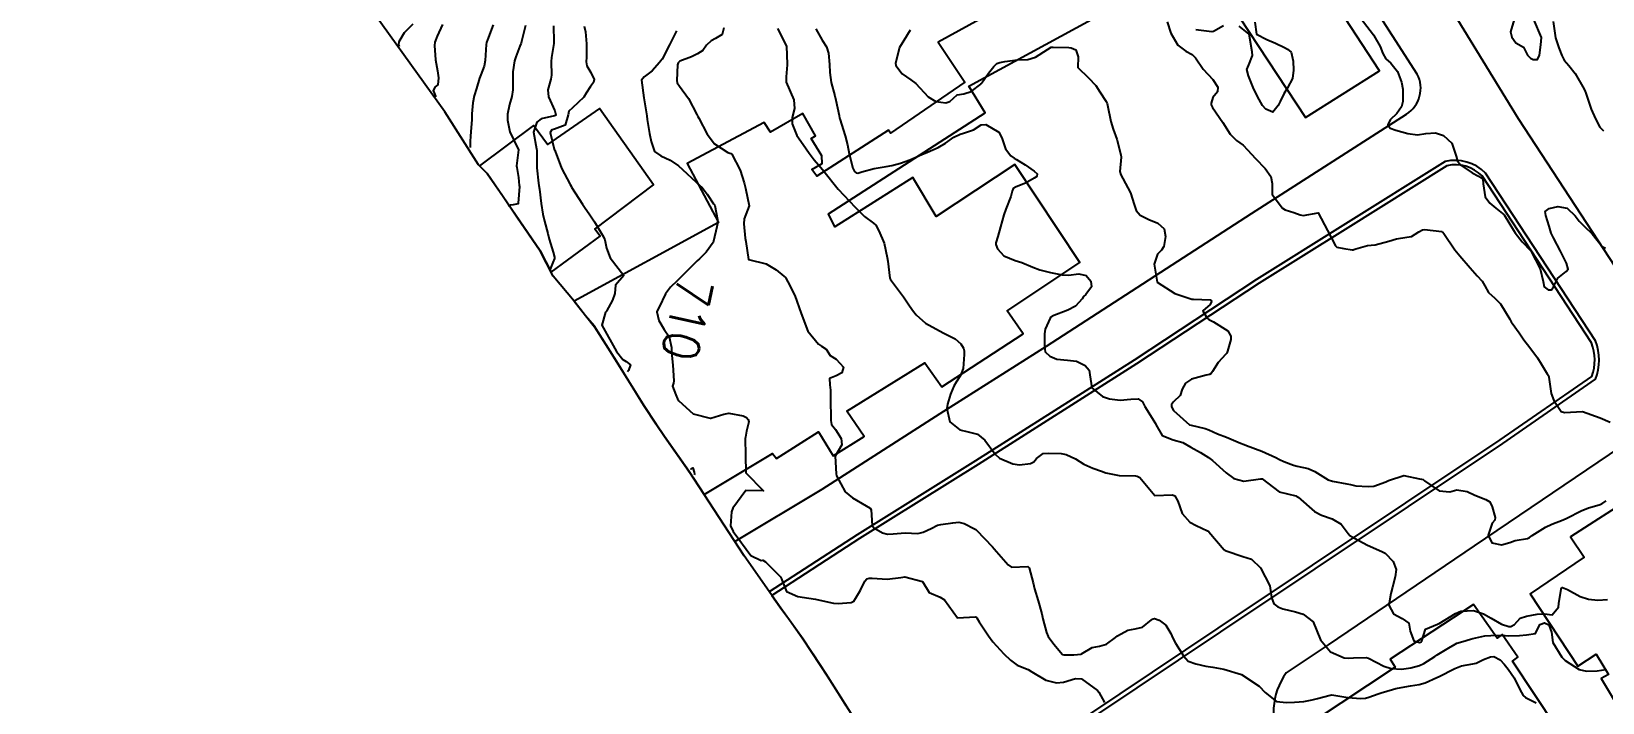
# Model space of a CAD drawing. Header units: metres. Extents: x 292545 to 299085, y 7450245 to 7463078.
# Drawn here: x 298036.8 to 298213.5, y 7451514.4 to 7451589.8 of the extents above; entities that cross this region are included whole.
import ezdxf
from ezdxf.enums import TextEntityAlignment as Align

# ---------------------------------------------------------------- set-up
doc = ezdxf.new("R2010")
doc.units = ezdxf.units.M
for name, color, linetype in [('Area', 45, 'Continuous'), ('Area Verde e Lazer', 94, 'Continuous'), ('Cotas', 45, 'Continuous'), ('Curvas de Nivel 1m', 11, 'Continuous'), ('Curvas de Nivel 5m', 15, 'Continuous'), ('Edificações', 30, 'Continuous'), ('Vias Primárias', 230, 'Continuous')]:
    doc.layers.add(name, color=color, linetype=linetype)
doc.styles.add('Style-STANDARD', font='STANDARD.shx')

msp = doc.modelspace()

# ---------------------------------------------------------------- linework, layer by layer
at = {"layer": 'Area'}
msp.add_polyline3d([(298133.17, 7451506.51, 711.39), (298126.38, 7451517.24, 722.29), (298123.59, 7451521.52, 726.15), (298121.07, 7451524.99, 709.89), (298116.93, 7451530.89, 709.72), (298110.76, 7451540.36, 714.57), (298107.98, 7451544.29, 714.59), (298107.03, 7451545.68, 714.49), (298105.65, 7451547.76, 714.52), (298102.76, 7451552.44, 714.52), (298100.06, 7451556.71, 714.25), (298099.08, 7451557.87, 715.01), (298097.81, 7451559.5, 711.18), (298095.46, 7451562.31, 716.68), (298094, 7451565.15, 717.39), (298088.04, 7451573.87, 713.51), (298087.07, 7451574.82, 713.14), (298083.26, 7451580.79, 714.01), (298073.19, 7451594.84, 723.58)], dxfattribs=at)
at = {"layer": 'Area Verde e Lazer', "elevation": 714.09}
msp.add_lwpolyline([(298137.19, 7451500.58), (298170.27, 7451522.76), (298202, 7451543.91), (298212.31, 7451551.05, 0.181855), (298212.26, 7451554.8), (298199.95, 7451573.58, 0.254427), (298196, 7451574.73), (298184.56, 7451567.56), (298174.86, 7451561.52), (298161.09, 7451552.44), (298143.25, 7451541.14), (298129.93, 7451532.82), (298120.04, 7451526.42), (298120.97, 7451525.13), (298122.03, 7451523.67), (298123.48, 7451521.67), (298124.67, 7451519.86), (298126.09, 7451517.69), (298127.45, 7451515.55), (298128.39, 7451514.05)], format="xyb", dxfattribs=at)
at = {"layer": 'Curvas de Nivel 1m', "flags": 128}
for points, elevation in [([(298079.67, 7451590.65), (298078.71, 7451589.68), (298078.11, 7451588.67), (298078.05, 7451588.33), (298078.13, 7451588.11)], 716), ([(298088.71, 7451590.55), (298088.07, 7451588.89), (298087.94, 7451588.56), (298087.91, 7451588.37), (298087.81, 7451586.56), (298087.69, 7451585.93), (298087.31, 7451584.93), (298087.17, 7451584.56), (298086.82, 7451583.41), (298086.56, 7451582.57), (298086.4, 7451581.81), (298086.31, 7451580.57), (298086.29, 7451579.9), (298086.19, 7451578.57), (298086.16, 7451578.01), (298086.13, 7451577.49), (298086.1, 7451576.78)], 714), ([(298092.33, 7451590.5), (298091.91, 7451588.69), (298091.85, 7451588.51), (298091.81, 7451588.42), (298091.72, 7451588.17), (298091.26, 7451586.96), (298091.11, 7451586.52), (298090.91, 7451585.28), (298090.93, 7451584.52), (298090.93, 7451583.24), (298090.8, 7451582.52), (298090.54, 7451581.61), (298090.33, 7451580.52), (298090.3, 7451579.84), (298090.59, 7451578.52), (298091.57, 7451576.51), (298091.34, 7451574.73), (298091.36, 7451574.51), (298091.54, 7451573.39), (298091.64, 7451572.51), (298091.65, 7451572.4), (298091.53, 7451570.51), (298091.53, 7451570.48), (298091.53, 7451570.46), (298090.95, 7451570.34), (298090.66, 7451570.31), (298090.39, 7451570.19)], 713), ([(298095.5, 7451590.46), (298095.53, 7451588.66), (298095.52, 7451588.46), (298095.28, 7451586.89), (298095.23, 7451586.46), (298095.25, 7451584.89), (298095.2, 7451584.46), (298094.86, 7451583.26), (298094.93, 7451582.47), (298095.63, 7451580.88), (298095.74, 7451580.46), (298095.72, 7451580.36), (298095.62, 7451580.32), (298094.11, 7451579.98), (298093.61, 7451579.61), (298093.23, 7451578.49), (298093.57, 7451576.62), (298093.6, 7451576.48), (298093.62, 7451574.55), (298093.62, 7451574.49), (298093.8, 7451572.75), (298093.84, 7451572.49), (298093.91, 7451572.1), (298094.11, 7451570.48), (298094.29, 7451569.28), (298094.48, 7451568.48), (298094.84, 7451567.1), (298094.99, 7451566.47), (298095.44, 7451565.01), (298095.61, 7451564.46), (298095.6, 7451564.29), (298095.43, 7451563.84), (298095.1, 7451563.11), (298095.04, 7451563.03)], 712), ([(298186.23, 7451591.39), (298187.73, 7451589.44), (298187.78, 7451589.37), (298188.47, 7451588.11), (298188.78, 7451587.35), (298189.11, 7451586.75), (298189.7, 7451586.26), (298190.42, 7451585.33), (298190.89, 7451584.12), (298191.03, 7451583.33), (298191.03, 7451581.94), (298190.87, 7451581.33), (298190.38, 7451580.58), (298189.63, 7451579.87), (298189.36, 7451579.34), (298189.62, 7451578.94), (298190.24, 7451578.71), (298191.61, 7451578.35), (298192.7, 7451578.21), (298193.61, 7451578.34), (298194.73, 7451578.41), (298195.6, 7451578.13), (298196.55, 7451577.26), (298197.03, 7451575.8), (298197.18, 7451575.25), (298197.57, 7451574.77), (298198.85, 7451573.94), (298199.55, 7451573.55), (298200.02, 7451573.22), (298200.06, 7451572.69), (298200.3, 7451571.21), (298200.81, 7451570.51), (298201.51, 7451569.97), (298202.42, 7451569.19), (298203.48, 7451567.49), (298203.66, 7451567.18), (298204.46, 7451566.16), (298205.45, 7451565.15), (298206.49, 7451563.14), (298206.83, 7451561.71), (298206.95, 7451561.13), (298207.4, 7451560.76), (298207.76, 7451560.77), (298207.97, 7451561.12), (298208.46, 7451562.08), (298209.42, 7451562.85), (298209.65, 7451563.11), (298209.43, 7451563.77), (298208.76, 7451565.12), (298207.98, 7451566.61), (298207.74, 7451567.13), (298207.48, 7451567.93), (298207.12, 7451569.13), (298207.06, 7451569.58), (298207.51, 7451569.93), (298208.47, 7451570.16), (298209.51, 7451569.96), (298210.42, 7451569.1), (298210.89, 7451568.49), (298211.48, 7451567.88), (298212.33, 7451567.07), (298213.46, 7451565.64), (298213.85, 7451565.45)], 704), ([(298203.56, 7451591.18), (298203.13, 7451589.79), (298203.29, 7451589.18), (298203.73, 7451588.55), (298204.61, 7451588.05), (298205.06, 7451587.16), (298205.38, 7451586.83), (298205.71, 7451586.66), (298206.17, 7451586.68), (298206.41, 7451587.14), (298206.56, 7451588.31), (298206.64, 7451589.14), (298205.76, 7451591.15)], 703), ([(298207.95, 7451590.94), (298208.2, 7451589.12), (298208.59, 7451587.98), (298208.91, 7451587.11), (298209.19, 7451586.59), (298209.7, 7451586.01), (298210.44, 7451585.09), (298211.42, 7451583.33), (298211.54, 7451583.08), (298211.58, 7451583), (298211.66, 7451582.76), (298212.23, 7451581.07), (298212.7, 7451580), (298213.19, 7451579.06), (298213.61, 7451578.63)], 703), ([(298098.96, 7451590.42), (298099.09, 7451589.77), (298099.2, 7451588.42), (298099.21, 7451586.91), (298099.18, 7451586.42), (298099.23, 7451585.95), (298099.68, 7451585.19), (298100.06, 7451584.41), (298100.01, 7451584.07), (298099.66, 7451583.63), (298099.17, 7451582.89), (298098.89, 7451582.42), (298097.63, 7451581.24), (298097.21, 7451580.86), (298097.14, 7451580.44), (298096.79, 7451579.27), (298095.61, 7451578.84), (298095.31, 7451578.76), (298095.13, 7451578.46), (298095.57, 7451576.59), (298095.63, 7451576.46), (298095.67, 7451576.36), (298096.39, 7451574.45), (298097.36, 7451572.62), (298097.47, 7451572.44), (298097.53, 7451572.33), (298098.75, 7451570.42), (298099.05, 7451569.97), (298099.49, 7451569.32), (298100.09, 7451568.4), (298101.11, 7451566.75), (298101.25, 7451566.39), (298101.44, 7451565.44), (298101.85, 7451564.39), (298103.41, 7451562.37), (298102.46, 7451561.31), (298102.38, 7451560.38), (298102.14, 7451559.62), (298101.44, 7451558.39), (298101.42, 7451558.34), (298101.36, 7451558.25), (298100.94, 7451556.8), (298102.58, 7451553.83), (298103.3, 7451552.94), (298103.66, 7451552.73), (298104.14, 7451552.36), (298103.94, 7451551.71), (298103.82, 7451551.55)], 711), ([(298114.65, 7451590.24), (298114.48, 7451589.49), (298113.72, 7451589.04), (298113.22, 7451588.75), (298112.72, 7451588.26), (298112.3, 7451587.67), (298111.7, 7451587.31), (298111, 7451586.98), (298109.7, 7451586.49), (298109.53, 7451586.29), (298109.46, 7451586.06), (298109.35, 7451584.29), (298109.4, 7451584.03), (298109.66, 7451583.65), (298110.69, 7451582.28), (298111.63, 7451580.48), (298111.72, 7451580.27), (298111.83, 7451580.06), (298112.79, 7451578.26), (298113.59, 7451577.17), (298115.11, 7451576.23), (298115.45, 7451576.1), (298115.57, 7451576.01), (298116.5, 7451574.21), (298116.94, 7451572.8), (298117.08, 7451572.2), (298117.5, 7451570.2), (298116.94, 7451568.76), (298116.89, 7451568.21), (298117.07, 7451566.59), (298117.12, 7451566.2), (298117.43, 7451564.2), (298119.43, 7451563.7), (298120.55, 7451563.03), (298121.41, 7451562.32), (298121.58, 7451562.15), (298121.86, 7451561.68), (298122.63, 7451560.14), (298123.36, 7451558.13), (298124.1, 7451556.12), (298125.32, 7451554.66), (298125.65, 7451554.44), (298126.16, 7451554.1), (298126.61, 7451553.39), (298127.3, 7451552.97), (298128.13, 7451552.07), (298127.93, 7451551.43), (298127.28, 7451551.12), (298126.55, 7451550.81), (298126.58, 7451550.09), (298126.66, 7451549.49), (298126.66, 7451548.09), (298126.68, 7451546.63), (298126.68, 7451546.09), (298126.77, 7451545.65), (298127.2, 7451545.09), (298127.86, 7451544.07), (298127.91, 7451543.34), (298127.17, 7451542.08), (298127.3, 7451540.08), (298127.34, 7451539.87), (298128.32, 7451538.07), (298129.11, 7451537.38), (298130.67, 7451536.48), (298131.1, 7451536.23), (298131.22, 7451536.04), (298131.34, 7451534.3), (298131.51, 7451534.03), (298132.52, 7451533.47), (298133.07, 7451533.32), (298133.71, 7451533.36), (298135.07, 7451533.47), (298136.48, 7451533.38), (298137.07, 7451533.53), (298137.98, 7451533.95), (298138.69, 7451534.33), (298139.08, 7451534.41), (298140.42, 7451534.59), (298141.08, 7451534.64), (298141.68, 7451534.51), (298142.84, 7451533.89), (298143, 7451533.82), (298143.07, 7451533.76), (298144.87, 7451531.87), (298145.05, 7451531.66), (298146.63, 7451529.85), (298147.02, 7451529.6), (298148.85, 7451529.66), (298149.02, 7451529.51), (298149.46, 7451527.82), (298149.62, 7451527.18), (298150.02, 7451525.81), (298150.42, 7451524.34), (298150.55, 7451523.8), (298150.94, 7451522.24), (298151.13, 7451521.8), (298151.78, 7451520.93), (298152.74, 7451519.78), (298152.9, 7451519.75), (298154.02, 7451519.76), (298154.84, 7451519.81), (298154.9, 7451519.85), (298156.09, 7451520.56), (298156.92, 7451520.72), (298157.7, 7451520.94), (298158.71, 7451521.7), (298158.93, 7451521.89), (298160.11, 7451522.52), (298160.94, 7451522.68), (298161.75, 7451522.86), (298162.75, 7451523.66), (298162.86, 7451523.76), (298162.95, 7451523.8), (298163.11, 7451523.81), (298163.62, 7451523.65), (298164.39, 7451523.08), (298164.94, 7451522.15), (298165.17, 7451521.63), (298165.48, 7451521.07), (298166.36, 7451519.62), (298166.9, 7451519.05), (298167.76, 7451518.74), (298168.89, 7451518.47), (298169.65, 7451518.34), (298170.89, 7451518.14), (298172.88, 7451517.54), (298174.86, 7451516.22), (298175.54, 7451515.5), (298176.84, 7451514.48), (298177.95, 7451514.37), (298178.84, 7451514.43), (298179.89, 7451514.51), (298180.85, 7451514.69), (298181.44, 7451514.84), (298182.85, 7451515.22), (298183.04, 7451515.23), (298184.85, 7451514.94), (298186.32, 7451514.85), (298186.85, 7451514.89), (298187.23, 7451514.99), (298188.25, 7451515.36), (298188.71, 7451515.5), (298188.86, 7451515.55), (298190.24, 7451515.96), (298190.86, 7451516.09), (298191.91, 7451516.27), (298192.87, 7451516.42), (298193.56, 7451516.6), (298194.88, 7451517.19), (298194.94, 7451517.22), (298195.04, 7451517.28), (298196.89, 7451518.22), (298197.65, 7451518.49), (298198.9, 7451518.74), (298199.3, 7451518.82), (298200.12, 7451519.22), (298200.91, 7451519.52), (298201.26, 7451519.56), (298201.97, 7451519.19), (298202.42, 7451518.71), (298202.89, 7451518.14), (298203.57, 7451517.17), (298204.2, 7451515.83), (298204.58, 7451515.16), (298204.85, 7451514.93), (298206.05, 7451514.35)], 709), ([(298120.69, 7451590.16), (298121.71, 7451588.15), (298121.78, 7451586.15), (298121.77, 7451586.07), (298121.68, 7451584.72), (298121.66, 7451584.15), (298121.67, 7451584.1), (298122.51, 7451582.14), (298122.62, 7451581.15), (298122.35, 7451580.14), (298122.34, 7451579.42), (298122.88, 7451578.14), (298123.59, 7451577.1), (298124.26, 7451576.12), (298124.82, 7451575.37), (298125.56, 7451574.52), (298125.9, 7451574.1), (298127.52, 7451572.08), (298129.43, 7451570.06), (298129.5, 7451569.98), (298130.46, 7451569.01), (298131.49, 7451568.26), (298131.74, 7451568.03), (298132.08, 7451567.41), (298132.69, 7451566.02), (298133.04, 7451564.41), (298133.09, 7451564.01), (298133.32, 7451562.1), (298133.35, 7451562.01), (298133.4, 7451561.92), (298134.86, 7451560), (298135.38, 7451559.21), (298135.87, 7451558.49), (298136.29, 7451557.98), (298137.35, 7451557.02), (298139.33, 7451555.94), (298140.66, 7451555.26), (298141.32, 7451554.69), (298141.62, 7451554.22), (298141.69, 7451553.91), (298141.7, 7451553.52), (298141.57, 7451551.92), (298141.28, 7451551.14), (298140.8, 7451550.39), (298140.52, 7451549.93), (298140.14, 7451549.04), (298139.81, 7451547.93), (298139.73, 7451547.44), (298140.08, 7451545.93), (298141.2, 7451545.04), (298142.13, 7451544.83), (298143.2, 7451544.54), (298144, 7451543.88), (298145.18, 7451542.29), (298145.65, 7451541.87), (298147.16, 7451541.2), (298147.9, 7451541.1), (298149.16, 7451541.25), (298149.53, 7451541.45), (298149.84, 7451541.81), (298150.59, 7451542.38), (298151.17, 7451542.43), (298152.59, 7451542.36), (298153.17, 7451542.27), (298154.2, 7451541.76), (298155.16, 7451541.17), (298156.17, 7451540.73), (298157.15, 7451540.39), (298157.63, 7451540.2), (298159.14, 7451539.91), (298160.98, 7451539.85), (298161.14, 7451539.82), (298161.44, 7451539.68), (298163.12, 7451537.66), (298165.12, 7451537.74), (298165.4, 7451537.63), (298165.73, 7451537), (298166.23, 7451535.62), (298167.08, 7451534.67), (298167.77, 7451534.29), (298169.07, 7451533.69), (298169.2, 7451533.58), (298170.08, 7451532.55), (298170.95, 7451531.56), (298171.04, 7451531.49), (298171.17, 7451531.43), (298173.04, 7451530.81), (298174.01, 7451530.5), (298175.02, 7451529.51), (298176.07, 7451527.5), (298176.28, 7451526.2), (298176.54, 7451525.49), (298176.97, 7451525.14), (298177.55, 7451524.9), (298178.96, 7451524.58), (298179.82, 7451524.32), (298180.95, 7451523.44), (298181.76, 7451521.43), (298182.91, 7451520.07), (298184.45, 7451519.4), (298184.9, 7451519.37), (298185.47, 7451519.39), (298186.9, 7451519.45), (298187.16, 7451519.37), (298188.89, 7451518.46), (298189.74, 7451518.19), (298190.89, 7451518.15), (298191.92, 7451518.28), (298192.9, 7451518.54), (298193.41, 7451518.78), (298194.22, 7451519.29), (298194.63, 7451519.56), (298194.91, 7451519.74), (298196.2, 7451520.54), (298196.92, 7451520.96), (298197.12, 7451521.05), (298197.79, 7451521.24), (298198.66, 7451521.5), (298198.93, 7451521.59), (298200.27, 7451521.87), (298200.93, 7451521.92), (298202.18, 7451521.94), (298202.93, 7451521.89), (298204.17, 7451521.93), (298204.94, 7451521.98), (298205.95, 7451522.13), (298206.46, 7451523.14), (298206.96, 7451523.36), (298207.45, 7451523.12), (298207.77, 7451522.3), (298207.91, 7451521.12), (298208.91, 7451519.49), (298209.3, 7451519.11), (298210.89, 7451518.08), (298211.71, 7451517.89), (298212.89, 7451517.95), (298213.86, 7451518.08)], 708), ([(298125.02, 7451590.11), (298125.72, 7451588.83), (298126.22, 7451588.09), (298126.43, 7451587.37), (298126.54, 7451586.09), (298126.58, 7451585.19), (298126.73, 7451584.09), (298127.14, 7451582.6), (298127.27, 7451582.08), (298127.63, 7451580.39), (298127.68, 7451580.08), (298127.7, 7451580), (298128.32, 7451578.07), (298128.58, 7451577.08), (298128.75, 7451576.07), (298129.17, 7451574.45), (298129.37, 7451574.06), (298129.55, 7451573.91), (298129.71, 7451573.9), (298130.16, 7451574.05), (298131.56, 7451574.42), (298132.93, 7451574.65), (298133.56, 7451574.76), (298134.53, 7451575.03), (298135.57, 7451575.38), (298136.91, 7451575.97), (298137.58, 7451576.26), (298138.77, 7451576.76), (298139.59, 7451577.26), (298140.54, 7451577.93), (298141.23, 7451578.28), (298141.6, 7451578.39), (298142.75, 7451578.75), (298143.61, 7451579.32), (298144.13, 7451579.37), (298145.6, 7451578.5), (298145.94, 7451577.86), (298146.33, 7451576.61), (298146.94, 7451575.85), (298147.31, 7451575.58), (298147.57, 7451575.44), (298148.56, 7451574.83), (298149.56, 7451574.12), (298149.92, 7451573.82), (298149.85, 7451573.52), (298149.55, 7451573.31), (298148.59, 7451572.78), (298147.53, 7451572.34), (298147.2, 7451572.17), (298147.09, 7451571.85), (298146.94, 7451571.27), (298146.36, 7451569.86), (298146.14, 7451569.21), (298145.77, 7451567.87), (298145.46, 7451566.78), (298145.26, 7451566.07), (298145.27, 7451565.87), (298145.45, 7451565.4), (298146.16, 7451564.58), (298147.44, 7451564.06), (298148.16, 7451563.83), (298149.43, 7451563.31), (298150.21, 7451563.02), (298151.42, 7451562.71), (298152.72, 7451562.47), (298153.41, 7451562.44), (298154.6, 7451562.57), (298155.41, 7451562.37), (298155.94, 7451561.74), (298156.01, 7451561.13), (298155.39, 7451560.25), (298155.11, 7451560.03), (298154.95, 7451559.75), (298154.21, 7451558.93), (298153.37, 7451558.47), (298151.6, 7451557.8), (298151.45, 7451557.71), (298151.36, 7451557.58), (298150.79, 7451556.36), (298150.72, 7451555.81), (298150.71, 7451554.42), (298150.81, 7451553.81), (298151.31, 7451553.32), (298152.12, 7451552.97), (298153.3, 7451552.88), (298154.32, 7451552.74), (298155.29, 7451552.27), (298155.76, 7451551.75), (298155.81, 7451551.21), (298156.07, 7451549.74), (298157.25, 7451548.77), (298158.05, 7451548.52), (298159.25, 7451548.37), (298160.44, 7451548.49), (298161.25, 7451548.51), (298161.76, 7451548.19), (298162.02, 7451547.67), (298163.21, 7451545.75), (298163.26, 7451545.65), (298163.96, 7451544.41), (298165.2, 7451543.91), (298166.28, 7451543.62), (298167.19, 7451543.1), (298168.27, 7451542.5), (298169.17, 7451541.94), (298169.64, 7451541.58), (298171.15, 7451540.19), (298172.02, 7451539.55), (298173.14, 7451539.26), (298175.01, 7451539.51), (298175.14, 7451539.53), (298175.21, 7451539.51), (298177.13, 7451538.07), (298178.99, 7451537.61), (298179.12, 7451537.55), (298179.18, 7451537.52), (298179.25, 7451537.47), (298181.1, 7451535.87), (298181.9, 7451535.43), (298183.09, 7451535.05), (298184.11, 7451534.43), (298184.89, 7451533.39), (298185.07, 7451533.16), (298185.6, 7451532.85), (298187.05, 7451532.06), (298188.68, 7451531.35), (298189.04, 7451531.16), (298189.95, 7451530.25), (298190.27, 7451529.33), (298190.18, 7451528.5), (298189.87, 7451527.34), (298189.69, 7451526.65), (298189.48, 7451525.34), (298189.97, 7451524.34), (298190.96, 7451523.81), (298191.72, 7451523.31), (298191.86, 7451522.39), (298192.26, 7451521.31), (298192.92, 7451521.12), (298193.07, 7451521.15), (298193.18, 7451521.3), (298193.6, 7451522.64), (298194.95, 7451523.21), (298195.01, 7451523.22), (298195.13, 7451523.28), (298196.96, 7451524.39), (298197.56, 7451524.66), (298198.97, 7451524.73), (298200.1, 7451524.35), (298200.96, 7451523.86), (298202.12, 7451523.19), (298202.95, 7451522.92), (298203.2, 7451522.93), (298203.58, 7451523.17), (298204.25, 7451523.88), (298204.96, 7451524.1), (298206.15, 7451524.33), (298206.96, 7451524.34), (298207.84, 7451524.25), (298208.53, 7451525.11), (298208.57, 7451525.52), (298208.83, 7451527.11), (298208.87, 7451527.24), (298209, 7451527.3), (298209.56, 7451527.1), (298210.99, 7451526.31), (298211.91, 7451526.01), (298212.98, 7451525.89), (298214.07, 7451525.96)], 707), ([(298135.63, 7451589.98), (298134.91, 7451588.81), (298134.4, 7451588), (298133.96, 7451586.27), (298134.02, 7451586.01), (298134.73, 7451585.04), (298135.68, 7451584.39), (298136.25, 7451583.97), (298137.65, 7451582.47), (298138.51, 7451581.95), (298139.64, 7451581.81), (298140.06, 7451581.93), (298140.89, 7451582.68), (298141.66, 7451582.82), (298142.49, 7451583.07), (298143.57, 7451583.89), (298143.62, 7451583.95), (298143.67, 7451584.03), (298144.44, 7451585.13), (298145.03, 7451585.88), (298145.37, 7451586.2), (298145.7, 7451586.34), (298146.28, 7451586.44), (298147.7, 7451586.62), (298148.85, 7451586.68), (298149.7, 7451586.91), (298151.08, 7451587.8), (298151.47, 7451588.04), (298151.72, 7451588.07), (298153.47, 7451588.01), (298153.72, 7451587.99), (298154.26, 7451587.76), (298154.51, 7451586.95), (298154.46, 7451585.76), (298155.68, 7451584.6), (298156.5, 7451583.74), (298156.97, 7451583.05), (298157.65, 7451581.95), (298157.76, 7451581.72), (298157.82, 7451581.54), (298158.19, 7451579.71), (298158.47, 7451578.85), (298158.87, 7451577.71), (298159.32, 7451575.96), (298159.34, 7451575.7), (298159.2, 7451574.06), (298159.3, 7451573.7), (298159.55, 7451573.29), (298160.42, 7451571.69), (298160.82, 7451570.38), (298161.04, 7451569.68), (298161.5, 7451569.16), (298162.47, 7451568.68), (298163.48, 7451568.26), (298164.17, 7451567.64), (298164.34, 7451566.76), (298164.15, 7451565.64), (298163.87, 7451565.23), (298163.44, 7451564.77), (298163.06, 7451563.66), (298163.4, 7451561.65), (298165.39, 7451560.35), (298167.29, 7451559.71), (298167.38, 7451559.71), (298167.5, 7451559.73), (298169.38, 7451559.66), (298169.48, 7451559.58), (298169.51, 7451559.45), (298169.38, 7451559.14), (298168.54, 7451558.41), (298169.02, 7451557.59), (298169.2, 7451557.43), (298169.35, 7451557.36), (298169.75, 7451557.18), (298171.34, 7451556.15), (298171.68, 7451555.56), (298171.7, 7451555.19), (298171.32, 7451553.89), (298171.22, 7451553.65), (298171.14, 7451553.56), (298170.25, 7451552.62), (298169.63, 7451551.58), (298169.49, 7451551.36), (298169.28, 7451551.26), (298168.9, 7451551.2), (298167.27, 7451550.75), (298166.6, 7451550.29), (298166.21, 7451549.62), (298165.97, 7451548.91), (298165.25, 7451548.2), (298165.01, 7451547.87), (298165.01, 7451547.63), (298165.24, 7451547.22), (298167.05, 7451545.61), (298167.21, 7451545.55), (298168.8, 7451545.18), (298169.21, 7451545.03), (298170.2, 7451544.58), (298171.2, 7451544.22), (298172.77, 7451543.54), (298173.19, 7451543.38), (298173.44, 7451543.29), (298175.18, 7451542.64), (298176.74, 7451541.92), (298177.17, 7451541.71), (298177.65, 7451541.48), (298178.75, 7451541.05), (298179.16, 7451540.96), (298180.4, 7451540.7), (298181.15, 7451540.35), (298182.64, 7451539.43), (298183.14, 7451539.26), (298184.72, 7451538.98), (298185.14, 7451538.89), (298185.76, 7451538.76), (298187.14, 7451538.65), (298187.78, 7451538.72), (298189.14, 7451539.21), (298189.41, 7451539.35), (298191.15, 7451539.91), (298192.92, 7451539.53), (298193.14, 7451539.48), (298193.31, 7451539.46), (298193.48, 7451539.29), (298195.13, 7451538.19), (298196.32, 7451538.06), (298197.13, 7451538.31), (298198.28, 7451538.09), (298199.12, 7451537.69), (298200.38, 7451537.21), (298200.83, 7451536.93), (298201.1, 7451536.39), (298201.43, 7451535.2), (298201.39, 7451534.9), (298201.09, 7451534.55), (298200.65, 7451533.21), (298201.06, 7451532.33), (298202.14, 7451532.1), (298203.06, 7451532.38), (298203.66, 7451532.58), (298205.07, 7451532.84), (298205.29, 7451532.94), (298205.59, 7451533.15), (298207.08, 7451534.09), (298207.79, 7451534.42), (298209.09, 7451534.91), (298209.5, 7451535.1), (298211.1, 7451535.93), (298211.92, 7451536.26), (298213.11, 7451536.59), (298213.44, 7451536.73), (298213.91, 7451537.05)], 706), ([(298110.9, 7451540.64), (298110.96, 7451540.65), (298111.15, 7451540.78), (298111.33, 7451540.27), (298111.34, 7451540.07), (298111.33, 7451539.97)], 711)]:
    msp.add_lwpolyline(points, dxfattribs=dict(at, elevation=elevation))
at = {"layer": 'Curvas de Nivel 5m', "flags": 128}
for points, elevation in [([(298083.02, 7451590.61), (298082.39, 7451589.28), (298082.13, 7451588.62), (298082.1, 7451588.24), (298082.23, 7451586.62), (298082.46, 7451585.39), (298082.55, 7451584.62), (298082.47, 7451583.81), (298082.18, 7451583.58), (298081.96, 7451583.17), (298082.26, 7451582.46)], 715), ([(298164.51, 7451590.89), (298164.94, 7451589.64), (298165.72, 7451588.28), (298166.62, 7451587.62), (298167.33, 7451587.23), (298167.71, 7451586.84), (298168.57, 7451585.59), (298169.68, 7451584.42), (298170.23, 7451583.57), (298170.18, 7451583.05), (298169.65, 7451582.4), (298169.46, 7451581.77), (298169.49, 7451581.58), (298169.64, 7451581.28), (298170.79, 7451579.57), (298171.6, 7451578.26), (298172.33, 7451577.55), (298173.07, 7451577.02), (298173.58, 7451576.52), (298174.48, 7451575.52), (298175.56, 7451574.43), (298176.17, 7451573.5), (298176.32, 7451572.72), (298176.32, 7451571.5), (298177.51, 7451569.94), (298177.79, 7451569.77), (298178.78, 7451569.47), (298179.5, 7451569.22), (298179.81, 7451569.14), (298181.5, 7451569.44), (298182.55, 7451567.43), (298183.46, 7451565.71), (298183.62, 7451565.58), (298184.4, 7451565.41), (298185.33, 7451565.27), (298185.45, 7451565.28), (298185.53, 7451565.31), (298185.75, 7451565.39), (298187.08, 7451565.75), (298187.46, 7451565.79), (298187.94, 7451565.85), (298189.46, 7451566.23), (298190.31, 7451566.49), (298191.47, 7451566.68), (298192.01, 7451566.77), (298192.85, 7451567.31), (298193.26, 7451567.52), (298193.48, 7451567.54), (298195.42, 7451567.33), (298195.47, 7451567.31), (298195.52, 7451567.27), (298195.65, 7451567.09), (298196.87, 7451565.26), (298197.44, 7451564.61), (298198.63, 7451563.24), (298199.41, 7451562.35), (298199.95, 7451561.76), (298200.26, 7451561.22), (298200.67, 7451560.48), (298201.39, 7451559.85), (298202.01, 7451559.19), (298203.08, 7451557.46), (298203.24, 7451557.18), (298203.35, 7451557.01), (298204.12, 7451555.94), (298204.65, 7451555.16), (298205.32, 7451554.29), (298206.17, 7451553.14), (298206.6, 7451552.44), (298207.29, 7451551.35), (298207.41, 7451551.13), (298207.46, 7451550.95), (298207.72, 7451549.13), (298208.03, 7451548.34), (298208.86, 7451547.11), (298209.23, 7451546.98), (298211.23, 7451547.08), (298213.23, 7451546.39), (298214.37, 7451545.9)], 705), ([(298170.88, 7451590.44), (298169.75, 7451589.81), (298169.55, 7451589.77), (298167.75, 7451589.99)], 705), ([(298174.4, 7451590.88), (298174.57, 7451589.52), (298175.73, 7451588.92), (298176.73, 7451588.5), (298177.72, 7451588.02), (298178.07, 7451587.84), (298178.46, 7451587.48), (298178.7, 7451586.47), (298178.73, 7451585.47), (298178.64, 7451584.52), (298178.08, 7451583.48), (298177.66, 7451582.8), (298177.22, 7451581.93), (298177.01, 7451581.5), (298176.41, 7451580.73), (298175.64, 7451581.09), (298175.25, 7451581.51), (298174.67, 7451582.5), (298174.21, 7451583.52), (298173.68, 7451584.84), (298173.49, 7451585.53), (298173.7, 7451586.06), (298174.12, 7451587.11), (298174.07, 7451587.53), (298173.74, 7451589.53), (298172.62, 7451590.42)], 705), ([(298109.32, 7451589.88), (298108.55, 7451588.31), (298107.7, 7451586.72), (298107.54, 7451586.48), (298107.41, 7451586.32), (298106.6, 7451585.41), (298105.68, 7451584.72), (298105.38, 7451584.34), (298105.64, 7451582.34), (298105.98, 7451580.34), (298106.02, 7451579.93), (298106.29, 7451578.33), (298106.47, 7451577.46), (298106.87, 7451576.33), (298107.57, 7451575.84), (298108.62, 7451575.36), (298109.56, 7451574.72), (298110.02, 7451574.29), (298111.53, 7451572.89), (298112.2, 7451572.26), (298112.79, 7451571.53), (298113.51, 7451570.46), (298113.59, 7451570.33), (298113.63, 7451570.25), (298113.94, 7451568.69), (298113.95, 7451568.24), (298113.88, 7451567.84), (298113.51, 7451566.25), (298113.45, 7451566.11), (298112.68, 7451565.02), (298111.91, 7451564.27), (298111.66, 7451564.04), (298111.43, 7451563.82), (298109.91, 7451562.29), (298109.67, 7451562.04), (298109.41, 7451561.78), (298108.65, 7451561.06), (298108.11, 7451560.31), (298107.37, 7451558.84), (298107.18, 7451558.5), (298107.13, 7451558.32), (298107.35, 7451557.34), (298107.96, 7451556.31), (298108.51, 7451555.49), (298108.77, 7451554.31), (298108.78, 7451553.78), (298108.9, 7451552.3), (298109.04, 7451550.53), (298109.01, 7451550.3), (298108.88, 7451549.93), (298109.25, 7451548.98), (298109.46, 7451548.51), (298109.58, 7451548.29), (298111.22, 7451546.85), (298113.13, 7451546.34), (298113.21, 7451546.35), (298114.65, 7451546.81), (298115.22, 7451546.91), (298116.82, 7451546.6), (298117.22, 7451546.42), (298117.38, 7451546.2), (298117.48, 7451545.93), (298117.2, 7451544.87), (298117.08, 7451544.2), (298117.06, 7451544.07), (298117.09, 7451542.2), (298117.14, 7451540.2), (298119.12, 7451538.18), (298117.12, 7451538.2), (298115.65, 7451536.22), (298115.5, 7451535.82), (298115.39, 7451534.23), (298115.7, 7451533.59), (298117.68, 7451530.91), (298118.85, 7451530.36), (298119.03, 7451530.39), (298119.33, 7451530.18), (298121.01, 7451528.53), (298121.15, 7451528.3), (298121.18, 7451528.16), (298121.72, 7451526.88), (298122.98, 7451526.3), (298124.23, 7451526.12), (298124.98, 7451525.99), (298125.13, 7451525.96), (298126.98, 7451525.56), (298127.53, 7451525.51), (298128.98, 7451525.62), (298129.27, 7451525.77), (298129.46, 7451526.06), (298130.01, 7451527.03), (298130.51, 7451528.04), (298130.74, 7451528.3), (298131.01, 7451528.37), (298131.33, 7451528.36), (298133.01, 7451528.25), (298134.57, 7451528.43), (298135.01, 7451528.52), (298137, 7451527.97), (298137.77, 7451526.74), (298138.99, 7451526.23), (298139.49, 7451525.93), (298140.95, 7451523.92), (298142.95, 7451524.03), (298143.1, 7451523.89), (298143.37, 7451523.47), (298144.43, 7451521.88), (298144.92, 7451521.2), (298146.16, 7451519.86), (298146.9, 7451519.15), (298147.66, 7451518.6), (298148.89, 7451518.08), (298149.31, 7451517.82), (298150.87, 7451516.91), (298152.06, 7451516.6), (298152.87, 7451516.68), (298154.2, 7451517.08), (298154.88, 7451517.03), (298156.69, 7451515.73), (298156.85, 7451515.56), (298157.49, 7451514.37)], 710)]:
    msp.add_lwpolyline(points, dxfattribs=dict(at, elevation=elevation))
at = {"layer": 'Edificações'}
for points, elevation in [([(298173.58, 7451607.71), (298138.78, 7451588.61), (298141.78, 7451584.11), (298133.42, 7451578.38), (298133.17, 7451578.72), (298125.11, 7451573.56), (298124.54, 7451574.31), (298125.72, 7451574.97), (298125.68, 7451575.82), (298124.46, 7451577.78), (298124.96, 7451578.08), (298123.53, 7451580.6), (298119.9, 7451578.51), (298119.21, 7451579.59), (298110.54, 7451574.98), (298114.04, 7451568.35), (298097.81, 7451559.5), (298100.11, 7451556.63), (298101.61, 7451554.26), (298104.11, 7451550.25), (298105.65, 7451547.76), (298107.03, 7451545.68), (298107.98, 7451544.29), (298110.47, 7451540.77), (298111.17, 7451539.73), (298111.96, 7451538.51), (298112.44, 7451537.77), (298120.14, 7451542.39), (298120.58, 7451541.82), (298125.31, 7451544.83), (298126.97, 7451542.11), (298130.44, 7451544.3), (298128.49, 7451547.12), (298137.27, 7451552.57), (298139.17, 7451549.88), (298148.34, 7451555.84), (298146.53, 7451558.43), (298154.72, 7451563.83), (298147.39, 7451574.88), (298138.53, 7451569.02), (298135.93, 7451573.42), (298127.15, 7451567.85), (298126.43, 7451569.31), (298144.04, 7451580.68), (298142.2, 7451583.66), (298159.46, 7451593.05)], 713.25), ([(298168.44, 7451597.86), (298180.1, 7451580.14), (298188.43, 7451585.4), (298184.53, 7451591.34)], 713.25), ([(298095.24, 7451562.75), (298100.75, 7451566.79), (298100.14, 7451567.59), (298106.75, 7451572.59), (298100.67, 7451581.14), (298094.83, 7451577.11), (298093.25, 7451579.23), (298087.18, 7451574.71), (298088.04, 7451573.87), (298089.75, 7451571.37), (298091.38, 7451568.98), (298094, 7451565.15), (298095.24, 7451562.75)], 716.79)]:
    msp.add_lwpolyline(points, dxfattribs=dict(at, elevation=elevation))
msp.add_lwpolyline([(298217.13, 7451537.67), (298209.88, 7451533.01), (298211.43, 7451530.71), (298205.37, 7451526.61), (298210.73, 7451518.48), (298212.77, 7451519.82), (298214.16, 7451517.55), (298213.34, 7451517.07), (298215.73, 7451513.07)], dxfattribs=at)
msp.add_lwpolyline([(298200.71, 7451502.91), (298210.8, 7451509.43), (298209, 7451512.04), (298208.34, 7451511.56), (298203.38, 7451519.03), (298203.98, 7451519.47), (298202.21, 7451522.02), (298201.65, 7451521.63), (298198.97, 7451525.41), (298189.6, 7451519.27), (298190.16, 7451518.35), (298180.95, 7451512.24), (298184.88, 7451506.43), (298183.37, 7451505.46), (298184.73, 7451503.56), (298186.23, 7451504.52), (298191.5, 7451497.25), (298198.62, 7451501.59)], close=True, dxfattribs=at)
at = {"layer": 'Vias Primárias'}
for points in [[(298223.75, 7451666.49), (298209.86, 7451683.74), (298201.58, 7451695.14), (298190.02, 7451709.06), (298186.53, 7451713.14), (298188.13, 7451714.51), (298177.94, 7451727.16), (298171.82, 7451731.94, 0.474522), (298168.49, 7451732.84), (298158.95, 7451727.28), (298134.38, 7451711.23), (298126.16, 7451705.36, 0.27176), (298125.53, 7451701.9), (298129.71, 7451695.53), (298143.22, 7451674.74), (298150.76, 7451662.8), (298159.49, 7451650.89), (298165.33, 7451639.31), (298172.76, 7451627.73), (298179.46, 7451618.25), (298191.06, 7451601.16), (298204.02, 7451580.03), (298217.46, 7451559.45, 0.342922)], [(298242.95, 7451427.28), (298261.21, 7451438.66), (298278.36, 7451449.43, 0.367304), (298279.3, 7451455.64), (298270.31, 7451468.93), (298259.14, 7451486.12), (298245.96, 7451505.19), (298233.66, 7451522.87), (298222.15, 7451541.1, 0.370039), (298215.51, 7451543.14), (298199.06, 7451531.99), (298182.64, 7451520.87), (298177.92, 7451517.72, 0.297764), (298177.48, 7451509.64), (298183.32, 7451500.54), (298191.76, 7451487.91), (298198.24, 7451478.17), (298205.07, 7451467.55), (298211.68, 7451457.74), (298219.41, 7451446.82), (298225.62, 7451437.01), (298232.57, 7451426.65, 0.469116), (298239.25, 7451424.99), (298242.95, 7451427.28)]]:
    msp.add_lwpolyline(points, format="xyb", dxfattribs=at)
for points, elevation in [([(298115.9, 7451532.47), (298125.7, 7451538.37), (298138.99, 7451546.87), (298150.95, 7451554.43), (298174.03, 7451569.35), (298191.46, 7451580.53, 0.389064), (298192.65, 7451585.03), (298184.65, 7451597.46), (298176.62, 7451609.37), (298166.81, 7451623.22), (298155.7, 7451640.74), (298145.86, 7451656.6), (298137.15, 7451669.18), (298120.36, 7451694.05), (298118.79, 7451696.17, 0.442795), (298113.3, 7451696.73), (298102.21, 7451689.63), (298092.81, 7451683.11), (298082.74, 7451677), (298070.92, 7451668.8), (298060.55, 7451661.94), (298048.73, 7451654.19), (298040.73, 7451648.75), (298036.76, 7451646.13)], 710.53), ([(298137.46, 7451500.17), (298170.55, 7451522.34), (298202.28, 7451543.49), (298212.72, 7451550.72, 0.191444), (298212.71, 7451555.03), (298200.34, 7451573.9, 0.262376), (298195.8, 7451575.19), (298184.3, 7451567.99), (298174.59, 7451561.94), (298160.81, 7451552.86), (298142.98, 7451541.56), (298129.67, 7451533.24), (298119.77, 7451526.84)], 714.09)]:
    msp.add_lwpolyline(points, format="xyb", dxfattribs=dict(at, elevation=elevation))

# ---------------------------------------------------------------- texts
at = {"layer": 'Cotas', "style": 'Style-STANDARD'}
msp.add_text('710', height=4, rotation=257.6887, dxfattribs=at).set_placement((298110.54, 7451557.51, 710), align=Align.MIDDLE_CENTER)

doc.saveas('drawing.dxf')
